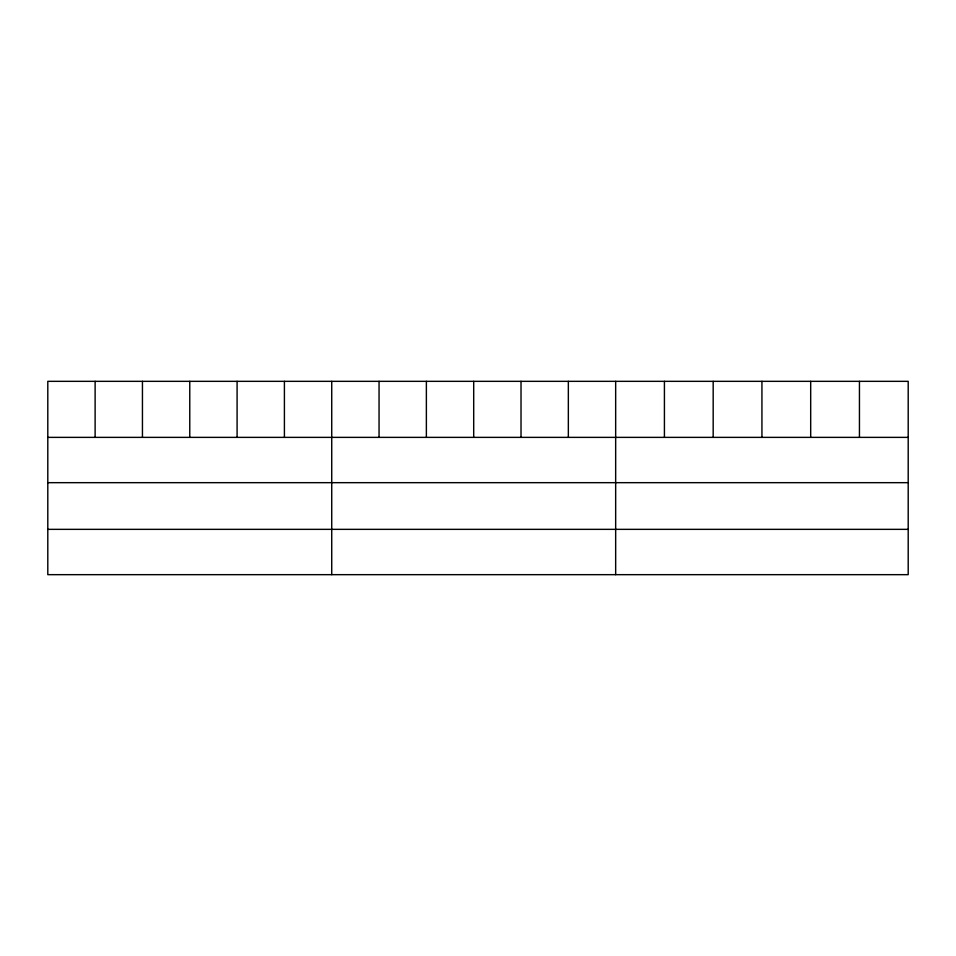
<?xml version="1.0" encoding="UTF-8"?>
<svg xmlns="http://www.w3.org/2000/svg" width="956" height="956" viewBox="0 0 956 956"><rect width="100%" height="100%" fill="white"/><g stroke="black" fill="none" stroke-linecap="round" stroke-linejoin="round"><path stroke-width="1.43" d="M908.2 482.672L908.2 381.336L47.8 381.336L47.8 574.664L908.2 574.664L908.2 482.672L47.8 482.672M47.8 437.37L908.2 437.37M47.8 529.349L908.2 529.349M859.444 381.336L859.444 437.37M810.688 381.336L810.688 437.37M761.932 381.336L761.932 437.37M713.176 381.336L713.176 437.37M664.42 381.336L664.42 437.37M615.664 381.336L615.664 574.664M568.342 381.336L568.342 437.37M521.02 381.336L521.02 437.37M473.698 381.336L473.698 437.37M426.376 381.336L426.376 437.37M379.054 381.336L379.054 437.37M331.732 381.336L331.732 574.664M284.41 381.336L284.41 437.37M237.088 381.336L237.088 437.37M189.766 381.336L189.766 437.37M142.444 381.336L142.444 437.37M95.122 381.336L95.122 437.37"/></g></svg>
